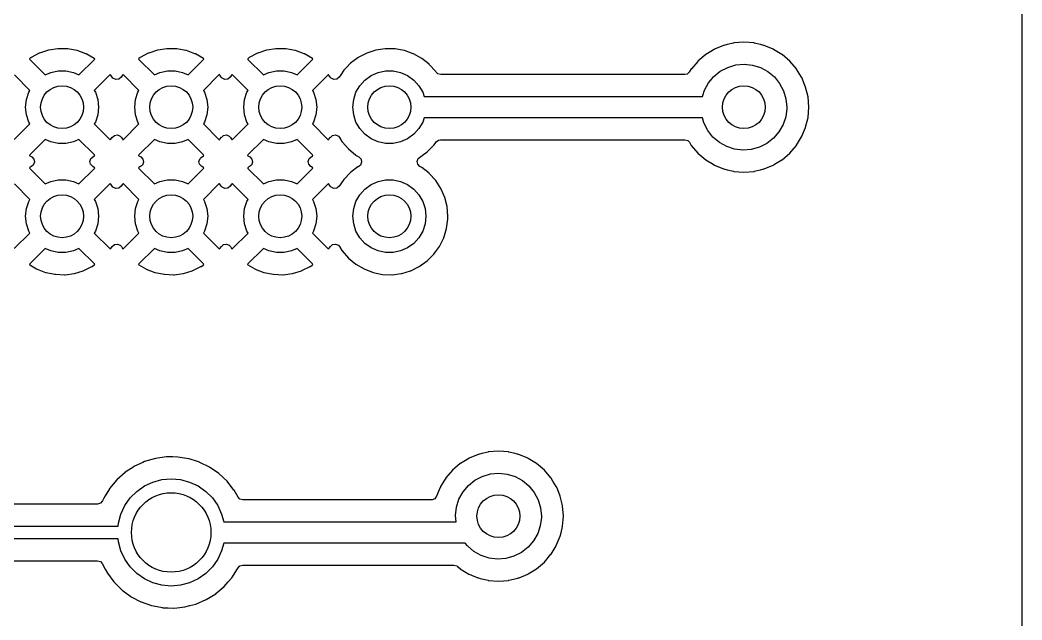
# Model space of a CAD drawing. Extents: x 84 to 124, y -235 to -33.
# Drawn here: x 100.62 to 123.95, y -221.5 to -207.53 of the extents above; entities that cross this region are included whole.
import ezdxf

# ---------------------------------------------------------------- set-up
doc = ezdxf.new("R2010")
doc.units = 0
doc.layers.add('BLACK', color=7, linetype='CONTINUOUS')

msp = doc.modelspace()

# ---------------------------------------------------------------- linework, layer by layer
at = {"layer": 'BLACK', "linetype": 'CONTINUOUS'}
for p, q in [((123.951, -33.0295), (123.951, -234.96)), ((117.088, -208.102), (117.007, -208.121)), ((117.233, -208.067), (117.088, -208.102)), ((117.238, -208.065), (117.233, -208.067)), ((117.233, -208.067), (117.233, -208.067)), ((117.475, -208.047), (117.238, -208.065)), ((117.712, -208.065), (117.475, -208.047)), ((117.717, -208.067), (117.712, -208.065)), ((117.862, -208.102), (117.717, -208.067)), ((117.717, -208.067), (117.717, -208.067)), ((117.943, -208.121), (117.862, -208.102)), ((101.067, -208.306), (100.878, -208.405)), ((101.077, -208.302), (101.067, -208.306)), ((101.279, -208.236), (101.077, -208.302)), ((101.289, -208.234), (101.279, -208.236)), ((101.5, -208.201), (101.289, -208.234)), ((101.51, -208.201), (101.5, -208.201)), ((101.723, -208.203), (101.51, -208.201)), ((101.733, -208.204), (101.723, -208.203)), ((101.943, -208.242), (101.733, -208.204)), ((101.953, -208.244), (101.943, -208.242)), ((102.154, -208.315), (101.953, -208.244)), ((102.163, -208.32), (102.154, -208.315)), ((102.35, -208.423), (102.163, -208.32)), ((103.607, -208.306), (103.418, -208.405)), ((103.617, -208.302), (103.607, -208.306)), ((103.819, -208.236), (103.617, -208.302)), ((103.829, -208.234), (103.819, -208.236)), ((104.04, -208.201), (103.829, -208.234)), ((104.05, -208.201), (104.04, -208.201)), ((104.263, -208.203), (104.05, -208.201)), ((104.273, -208.204), (104.263, -208.203)), ((104.483, -208.242), (104.273, -208.204)), ((104.493, -208.244), (104.483, -208.242)), ((104.694, -208.315), (104.493, -208.244)), ((104.703, -208.32), (104.694, -208.315)), ((104.89, -208.423), (104.703, -208.32)), ((106.147, -208.306), (105.958, -208.405)), ((106.157, -208.302), (106.147, -208.306)), ((106.359, -208.236), (106.157, -208.302)), ((106.369, -208.234), (106.359, -208.236)), ((106.58, -208.201), (106.369, -208.234)), ((106.59, -208.201), (106.58, -208.201)), ((106.803, -208.203), (106.59, -208.201)), ((106.813, -208.204), (106.803, -208.203)), ((107.023, -208.242), (106.813, -208.204)), ((107.033, -208.244), (107.023, -208.242)), ((107.234, -208.315), (107.033, -208.244)), ((107.243, -208.32), (107.234, -208.315)), ((107.43, -208.423), (107.243, -208.32)), ((108.634, -208.333), (108.572, -208.366)), ((108.692, -208.303), (108.634, -208.333)), ((108.904, -208.234), (108.692, -208.303)), ((109.125, -208.2), (108.904, -208.234)), ((109.13, -208.2), (109.125, -208.2)), ((109.274, -208.202), (109.13, -208.2)), ((109.13, -208.2), (109.13, -208.2)), ((109.348, -208.203), (109.274, -208.202)), ((109.353, -208.204), (109.348, -208.203)), ((109.563, -208.241), (109.353, -208.204)), ((109.353, -208.204), (109.353, -208.204)), ((109.568, -208.242), (109.563, -208.241)), ((109.563, -208.241), (109.563, -208.241)), ((109.573, -208.244), (109.568, -208.242)), ((109.774, -208.315), (109.573, -208.244)), ((109.573, -208.244), (109.573, -208.244)), ((109.779, -208.317), (109.774, -208.315)), ((109.774, -208.315), (109.774, -208.315)), ((109.974, -208.425), (109.779, -208.317)), ((116.586, -208.336), (116.405, -208.49)), ((116.59, -208.333), (116.586, -208.336)), ((116.784, -208.214), (116.59, -208.333)), ((116.59, -208.333), (116.59, -208.333)), ((116.788, -208.212), (116.784, -208.214)), ((116.793, -208.21), (116.788, -208.212)), ((117.003, -208.123), (116.793, -208.21)), ((116.793, -208.21), (116.793, -208.21)), ((117.007, -208.121), (117.003, -208.123)), ((117.003, -208.123), (117.003, -208.123)), ((117.947, -208.123), (117.943, -208.121)), ((118.157, -208.21), (117.947, -208.123)), ((117.947, -208.123), (117.947, -208.123)), ((118.162, -208.212), (118.157, -208.21)), ((118.157, -208.21), (118.157, -208.21)), ((118.166, -208.214), (118.162, -208.212)), ((118.36, -208.333), (118.166, -208.214)), ((118.364, -208.336), (118.36, -208.333)), ((118.36, -208.333), (118.36, -208.333)), ((118.545, -208.49), (118.364, -208.336)), ((100.85, -208.425), (100.841, -208.436)), ((100.841, -208.436), (100.848, -208.449)), ((100.848, -208.449), (101.208, -208.809)), ((100.87, -208.41), (100.85, -208.425)), ((100.878, -208.405), (100.87, -208.41)), ((101.992, -208.809), (102.353, -208.447)), ((102.354, -208.425), (102.35, -208.423)), ((102.353, -208.447), (102.359, -208.436)), ((102.36, -208.435), (102.354, -208.425)), ((102.359, -208.436), (102.36, -208.435)), ((103.39, -208.425), (103.381, -208.436)), ((103.381, -208.436), (103.388, -208.449)), ((103.388, -208.449), (103.748, -208.809)), ((103.41, -208.41), (103.39, -208.425)), ((103.418, -208.405), (103.41, -208.41)), ((104.532, -208.809), (104.893, -208.447)), ((104.894, -208.425), (104.89, -208.423)), ((104.893, -208.447), (104.899, -208.436)), ((104.9, -208.435), (104.894, -208.425)), ((104.899, -208.436), (104.9, -208.435)), ((105.93, -208.425), (105.921, -208.436)), ((105.921, -208.436), (105.928, -208.449)), ((105.928, -208.449), (106.288, -208.809)), ((105.95, -208.41), (105.93, -208.425)), ((105.958, -208.405), (105.95, -208.41)), ((107.072, -208.809), (107.433, -208.447)), ((107.434, -208.425), (107.43, -208.423)), ((107.433, -208.447), (107.44, -208.435)), ((107.44, -208.435), (107.434, -208.425)), ((108.311, -208.544), (108.229, -208.631)), ((108.315, -208.541), (108.311, -208.544)), ((108.319, -208.538), (108.315, -208.541)), ((108.489, -208.41), (108.319, -208.538)), ((108.494, -208.407), (108.489, -208.41)), ((108.489, -208.41), (108.489, -208.41)), ((108.572, -208.366), (108.494, -208.407)), ((109.978, -208.428), (109.974, -208.425)), ((110.146, -208.56), (109.978, -208.428)), ((109.978, -208.428), (109.978, -208.428)), ((110.15, -208.563), (110.146, -208.56)), ((110.146, -208.56), (110.146, -208.56)), ((110.3, -208.728), (110.15, -208.563)), ((116.402, -208.494), (116.254, -208.667)), ((116.405, -208.49), (116.402, -208.494)), ((117.1, -208.633), (117.288, -208.578)), ((117.288, -208.578), (117.482, -208.56)), ((117.482, -208.56), (117.676, -208.58)), ((118.699, -208.671), (118.545, -208.49)), ((100.85, -209.169), (100.49, -208.809)), ((101.208, -208.809), (101.337, -208.752)), ((101.337, -208.752), (101.511, -208.715)), ((101.511, -208.715), (101.689, -208.715)), ((101.689, -208.715), (101.863, -208.752)), ((101.863, -208.752), (101.992, -208.809)), ((102.713, -208.806), (102.35, -209.169)), ((102.722, -208.802), (102.713, -208.806)), ((102.733, -208.811), (102.722, -208.802)), ((102.763, -208.858), (102.733, -208.811)), ((103.006, -208.812), (102.973, -208.861)), ((103.018, -208.803), (103.006, -208.812)), ((103.03, -208.809), (103.018, -208.803)), ((103.39, -209.169), (103.03, -208.809)), ((103.748, -208.809), (103.877, -208.752)), ((103.877, -208.752), (104.051, -208.715)), ((104.051, -208.715), (104.229, -208.715)), ((104.229, -208.715), (104.403, -208.752)), ((104.403, -208.752), (104.532, -208.809)), ((105.253, -208.806), (104.89, -209.169)), ((105.262, -208.802), (105.253, -208.806)), ((105.273, -208.811), (105.262, -208.802)), ((105.303, -208.858), (105.273, -208.811)), ((105.546, -208.812), (105.513, -208.861)), ((105.558, -208.803), (105.546, -208.812)), ((105.57, -208.809), (105.558, -208.803)), ((105.93, -209.169), (105.57, -208.809)), ((106.288, -208.809), (106.417, -208.752)), ((106.417, -208.752), (106.591, -208.715)), ((106.591, -208.715), (106.769, -208.715)), ((106.769, -208.715), (106.943, -208.752)), ((106.943, -208.752), (107.072, -208.809)), ((107.793, -208.806), (107.43, -209.169)), ((107.802, -208.802), (107.793, -208.806)), ((107.813, -208.811), (107.802, -208.802)), ((107.843, -208.858), (107.813, -208.811)), ((108.088, -208.809), (108.053, -208.86)), ((108.161, -208.702), (108.088, -208.809)), ((108.229, -208.631), (108.161, -208.702)), ((108.795, -208.824), (108.957, -208.752)), ((108.957, -208.752), (109.131, -208.715)), ((109.131, -208.715), (109.309, -208.715)), ((109.309, -208.715), (109.483, -208.752)), ((109.483, -208.752), (109.645, -208.824)), ((110.303, -208.733), (110.3, -208.728)), ((110.31, -208.744), (110.303, -208.733)), ((110.348, -208.781), (110.31, -208.744)), ((110.416, -208.802), (110.348, -208.781)), ((116.1, -208.802), (110.416, -208.802)), ((116.155, -208.789), (116.1, -208.802)), ((116.207, -208.741), (116.155, -208.789)), ((116.213, -208.733), (116.207, -208.741)), ((116.251, -208.671), (116.213, -208.733)), ((116.254, -208.667), (116.251, -208.671)), ((116.775, -208.846), (116.927, -208.723)), ((116.927, -208.723), (117.1, -208.633)), ((117.676, -208.58), (117.863, -208.638)), ((117.863, -208.638), (118.034, -208.731)), ((118.034, -208.731), (118.185, -208.855)), ((118.702, -208.675), (118.699, -208.671)), ((118.814, -208.858), (118.702, -208.675)), ((118.702, -208.675), (118.702, -208.675)), ((102.784, -208.882), (102.763, -208.858)), ((102.848, -208.914), (102.784, -208.882)), ((102.918, -208.906), (102.848, -208.914)), ((102.973, -208.861), (102.918, -208.906)), ((105.324, -208.882), (105.303, -208.858)), ((105.388, -208.914), (105.324, -208.882)), ((105.458, -208.906), (105.388, -208.914)), ((105.513, -208.861), (105.458, -208.906)), ((107.864, -208.882), (107.843, -208.858)), ((107.927, -208.913), (107.864, -208.882)), ((107.998, -208.905), (107.927, -208.913)), ((108.053, -208.86), (107.998, -208.905)), ((108.532, -209.06), (108.651, -208.928)), ((108.651, -208.928), (108.795, -208.824)), ((109.645, -208.824), (109.789, -208.928)), ((109.789, -208.928), (109.908, -209.06)), ((116.556, -209.166), (116.65, -208.995)), ((116.65, -208.995), (116.775, -208.846)), ((118.185, -208.855), (118.308, -209.007)), ((118.308, -209.007), (118.4, -209.179)), ((118.823, -208.873), (118.814, -208.858)), ((118.914, -209.092), (118.823, -208.873)), ((100.769, -209.383), (100.823, -209.214)), ((100.823, -209.214), (100.85, -209.169)), ((102.35, -209.169), (102.377, -209.214)), ((102.377, -209.214), (102.431, -209.383)), ((103.309, -209.383), (103.363, -209.214)), ((103.363, -209.214), (103.39, -209.169)), ((104.89, -209.169), (104.917, -209.214)), ((104.917, -209.214), (104.971, -209.383)), ((105.849, -209.383), (105.903, -209.214)), ((105.903, -209.214), (105.93, -209.169)), ((107.43, -209.169), (107.457, -209.214)), ((107.457, -209.214), (107.511, -209.383)), ((108.389, -209.383), (108.443, -209.214)), ((108.443, -209.214), (108.532, -209.06)), ((109.908, -209.06), (109.997, -209.214)), ((109.997, -209.214), (110.028, -209.31)), ((116.51, -209.31), (116.556, -209.166)), ((118.4, -209.179), (118.456, -209.366)), ((118.97, -209.323), (118.914, -209.092)), ((100.75, -209.56), (100.769, -209.383)), ((102.431, -209.383), (102.45, -209.56)), ((103.29, -209.56), (103.309, -209.383)), ((104.971, -209.383), (104.99, -209.56)), ((105.83, -209.56), (105.849, -209.383)), ((107.511, -209.383), (107.53, -209.56)), ((108.37, -209.56), (108.389, -209.383)), ((110.028, -209.31), (116.51, -209.31)), ((118.456, -209.366), (118.475, -209.56)), ((118.988, -209.56), (118.97, -209.323)), ((100.769, -209.737), (100.75, -209.56)), ((100.823, -209.906), (100.769, -209.737)), ((102.431, -209.737), (102.377, -209.906)), ((102.45, -209.56), (102.431, -209.737)), ((103.309, -209.737), (103.29, -209.56)), ((103.363, -209.906), (103.309, -209.737)), ((104.971, -209.737), (104.917, -209.906)), ((104.99, -209.56), (104.971, -209.737)), ((105.849, -209.737), (105.83, -209.56)), ((105.903, -209.906), (105.849, -209.737)), ((107.511, -209.737), (107.457, -209.906)), ((107.53, -209.56), (107.511, -209.737)), ((108.389, -209.737), (108.37, -209.56)), ((108.443, -209.906), (108.389, -209.737)), ((118.475, -209.588), (118.45, -209.782)), ((118.475, -209.56), (118.475, -209.588)), ((118.97, -209.797), (118.988, -209.56)), ((100.486, -210.315), (100.85, -209.951)), ((100.85, -209.951), (100.823, -209.906)), ((102.377, -209.906), (102.35, -209.951)), ((102.35, -209.951), (102.71, -210.311)), ((103.026, -210.315), (103.39, -209.951)), ((103.39, -209.951), (103.363, -209.906)), ((104.917, -209.906), (104.89, -209.951)), ((104.89, -209.951), (105.25, -210.311)), ((105.566, -210.315), (105.93, -209.951)), ((105.93, -209.951), (105.903, -209.906)), ((107.457, -209.906), (107.43, -209.951)), ((107.43, -209.951), (107.79, -210.311)), ((108.532, -210.06), (108.443, -209.906)), ((109.997, -209.906), (109.908, -210.06)), ((110.028, -209.81), (109.997, -209.906)), ((116.511, -209.81), (110.028, -209.81)), ((116.545, -209.928), (116.511, -209.81)), ((116.634, -210.102), (116.545, -209.928)), ((118.389, -209.967), (118.292, -210.136)), ((118.45, -209.782), (118.389, -209.967)), ((118.914, -210.028), (118.97, -209.797)), ((102.817, -210.219), (102.887, -210.207)), ((102.887, -210.207), (102.952, -210.234)), ((105.357, -210.219), (105.427, -210.207)), ((105.427, -210.207), (105.492, -210.234)), ((107.896, -210.219), (107.966, -210.207)), ((107.966, -210.207), (108.032, -210.235)), ((108.651, -210.192), (108.532, -210.06)), ((108.795, -210.296), (108.651, -210.192)), ((109.789, -210.192), (109.645, -210.296)), ((109.908, -210.06), (109.789, -210.192)), ((116.756, -210.255), (116.634, -210.102)), ((118.292, -210.136), (118.165, -210.284)), ((118.828, -210.235), (118.912, -210.032)), ((118.912, -210.032), (118.914, -210.028)), ((118.912, -210.032), (118.912, -210.032)), ((101.208, -210.311), (100.847, -210.672)), ((101.337, -210.368), (101.208, -210.311)), ((101.511, -210.405), (101.337, -210.368)), ((101.689, -210.405), (101.511, -210.405)), ((101.863, -210.368), (101.689, -210.405)), ((101.992, -210.311), (101.863, -210.368)), ((102.351, -210.67), (101.992, -210.311)), ((102.71, -210.311), (102.722, -210.318)), ((102.722, -210.318), (102.734, -210.309)), ((102.734, -210.309), (102.768, -210.262)), ((102.768, -210.262), (102.769, -210.263)), ((102.769, -210.263), (102.817, -210.219)), ((102.952, -210.234), (102.98, -210.266)), ((102.98, -210.266), (103.006, -210.309)), ((103.006, -210.309), (103.017, -210.319)), ((103.017, -210.319), (103.026, -210.315)), ((103.748, -210.311), (103.387, -210.672)), ((103.877, -210.368), (103.748, -210.311)), ((104.051, -210.405), (103.877, -210.368)), ((104.229, -210.405), (104.051, -210.405)), ((104.403, -210.368), (104.229, -210.405)), ((104.532, -210.311), (104.403, -210.368)), ((104.891, -210.67), (104.532, -210.311)), ((105.25, -210.311), (105.262, -210.318)), ((105.262, -210.318), (105.274, -210.309)), ((105.274, -210.309), (105.308, -210.262)), ((105.308, -210.262), (105.309, -210.263)), ((105.309, -210.263), (105.357, -210.219)), ((105.492, -210.234), (105.52, -210.266)), ((105.52, -210.266), (105.546, -210.309)), ((105.546, -210.309), (105.557, -210.319)), ((105.557, -210.319), (105.566, -210.315)), ((106.288, -210.311), (105.927, -210.672)), ((106.417, -210.368), (106.288, -210.311)), ((106.591, -210.405), (106.417, -210.368)), ((106.769, -210.405), (106.591, -210.405)), ((106.943, -210.368), (106.769, -210.405)), ((107.072, -210.311), (106.943, -210.368)), ((107.431, -210.67), (107.072, -210.311)), ((107.79, -210.311), (107.802, -210.318)), ((107.802, -210.318), (107.814, -210.309)), ((107.814, -210.309), (107.848, -210.262)), ((107.848, -210.262), (107.849, -210.263)), ((107.849, -210.263), (107.896, -210.219)), ((108.032, -210.235), (108.06, -210.267)), ((108.06, -210.267), (108.117, -210.361)), ((108.117, -210.361), (108.117, -210.361)), ((108.117, -210.361), (108.12, -210.365)), ((108.12, -210.365), (108.266, -210.534)), ((108.957, -210.368), (108.795, -210.296)), ((109.131, -210.405), (108.957, -210.368)), ((109.309, -210.405), (109.131, -210.405)), ((109.483, -210.368), (109.309, -210.405)), ((109.645, -210.296), (109.483, -210.368)), ((110.1, -210.601), (110.258, -210.443)), ((110.258, -210.443), (110.284, -210.408)), ((110.284, -210.408), (110.31, -210.371)), ((110.31, -210.371), (110.366, -210.327)), ((110.366, -210.327), (110.413, -210.319)), ((110.413, -210.319), (116.1, -210.319)), ((116.1, -210.319), (116.168, -210.339)), ((116.168, -210.339), (116.207, -210.379)), ((116.207, -210.379), (116.251, -210.449)), ((116.904, -210.381), (116.756, -210.255)), ((117.075, -210.476), (116.904, -210.381)), ((118.011, -210.404), (117.837, -210.492)), ((118.165, -210.284), (118.011, -210.404)), ((118.699, -210.449), (118.702, -210.445)), ((118.702, -210.445), (118.821, -210.251)), ((118.702, -210.445), (118.702, -210.445)), ((118.821, -210.251), (118.823, -210.247)), ((118.823, -210.247), (118.828, -210.235)), ((100.847, -210.672), (100.84, -210.685)), ((102.358, -210.683), (102.351, -210.67)), ((103.387, -210.672), (103.38, -210.685)), ((104.898, -210.683), (104.891, -210.67)), ((105.927, -210.672), (105.92, -210.685)), ((107.438, -210.683), (107.431, -210.67)), ((108.266, -210.534), (108.438, -210.677)), ((108.438, -210.677), (108.449, -210.683)), ((109.985, -210.683), (110.1, -210.601)), ((116.251, -210.449), (116.405, -210.63)), ((116.405, -210.63), (116.586, -210.784)), ((117.26, -210.537), (117.075, -210.476)), ((117.454, -210.56), (117.26, -210.537)), ((117.649, -210.545), (117.454, -210.56)), ((117.837, -210.492), (117.649, -210.545)), ((118.364, -210.784), (118.545, -210.63)), ((118.545, -210.63), (118.699, -210.449)), ((100.84, -210.685), (100.845, -210.692)), ((100.845, -210.692), (100.892, -210.72)), ((100.928, -210.907), (100.887, -210.94)), ((100.892, -210.72), (100.941, -210.771)), ((100.954, -210.841), (100.928, -210.907)), ((100.941, -210.771), (100.954, -210.841)), ((102.247, -210.822), (102.272, -210.756)), ((102.262, -210.891), (102.247, -210.822)), ((102.312, -210.942), (102.262, -210.891)), ((102.272, -210.756), (102.3, -210.729)), ((102.3, -210.729), (102.349, -210.694)), ((102.349, -210.694), (102.356, -210.685)), ((102.356, -210.685), (102.358, -210.683)), ((103.38, -210.685), (103.385, -210.692)), ((103.385, -210.692), (103.432, -210.72)), ((103.468, -210.907), (103.427, -210.94)), ((103.432, -210.72), (103.481, -210.771)), ((103.494, -210.841), (103.468, -210.907)), ((103.481, -210.771), (103.494, -210.841)), ((104.787, -210.822), (104.812, -210.756)), ((104.802, -210.891), (104.787, -210.822)), ((104.852, -210.942), (104.802, -210.891)), ((104.812, -210.756), (104.84, -210.729)), ((104.84, -210.729), (104.889, -210.694)), ((104.889, -210.694), (104.896, -210.685)), ((104.896, -210.685), (104.898, -210.683)), ((105.92, -210.685), (105.925, -210.692)), ((105.925, -210.692), (105.972, -210.72)), ((106.008, -210.907), (105.967, -210.94)), ((105.972, -210.72), (106.021, -210.771)), ((106.034, -210.841), (106.008, -210.907)), ((106.021, -210.771), (106.034, -210.841)), ((107.327, -210.822), (107.352, -210.756)), ((107.342, -210.891), (107.327, -210.822)), ((107.392, -210.942), (107.342, -210.891)), ((107.352, -210.756), (107.38, -210.729)), ((107.38, -210.729), (107.429, -210.694)), ((107.429, -210.694), (107.438, -210.683)), ((108.449, -210.683), (108.511, -210.719)), ((108.547, -210.907), (108.506, -210.94)), ((108.511, -210.719), (108.56, -210.771)), ((108.573, -210.841), (108.547, -210.907)), ((108.56, -210.771), (108.573, -210.841)), ((109.868, -210.822), (109.893, -210.756)), ((109.883, -210.891), (109.868, -210.822)), ((109.933, -210.942), (109.883, -210.891)), ((109.893, -210.756), (109.921, -210.729)), ((109.921, -210.729), (109.985, -210.683)), ((116.586, -210.784), (116.59, -210.787)), ((116.59, -210.787), (116.59, -210.787)), ((116.59, -210.787), (116.76, -210.891)), ((116.76, -210.891), (116.788, -210.908)), ((116.788, -210.908), (116.793, -210.91)), ((116.793, -210.91), (116.793, -210.91)), ((116.793, -210.91), (117.003, -210.997)), ((117.947, -210.997), (118.157, -210.91)), ((118.157, -210.91), (118.162, -210.908)), ((118.157, -210.91), (118.157, -210.91)), ((118.162, -210.908), (118.19, -210.891)), ((118.19, -210.891), (118.36, -210.787)), ((118.36, -210.787), (118.364, -210.784)), ((118.36, -210.787), (118.36, -210.787)), ((100.85, -210.965), (100.841, -210.976)), ((100.841, -210.976), (100.848, -210.989)), ((100.848, -210.989), (101.208, -211.349)), ((100.87, -210.95), (100.85, -210.965)), ((100.878, -210.945), (100.87, -210.95)), ((100.887, -210.94), (100.878, -210.945)), ((101.992, -211.349), (102.353, -210.987)), ((102.35, -210.963), (102.312, -210.942)), ((102.354, -210.965), (102.35, -210.963)), ((102.353, -210.987), (102.36, -210.975)), ((102.36, -210.975), (102.354, -210.965)), ((103.39, -210.965), (103.381, -210.976)), ((103.381, -210.976), (103.388, -210.989)), ((103.388, -210.989), (103.748, -211.349)), ((103.41, -210.95), (103.39, -210.965)), ((103.418, -210.945), (103.41, -210.95)), ((103.427, -210.94), (103.418, -210.945)), ((104.532, -211.349), (104.893, -210.987)), ((104.89, -210.963), (104.852, -210.942)), ((104.894, -210.965), (104.89, -210.963)), ((104.893, -210.987), (104.9, -210.975)), ((104.9, -210.975), (104.894, -210.965)), ((105.93, -210.965), (105.921, -210.976)), ((105.921, -210.976), (105.928, -210.989)), ((105.928, -210.989), (106.288, -211.349)), ((105.95, -210.95), (105.93, -210.965)), ((105.958, -210.945), (105.95, -210.95)), ((105.967, -210.94), (105.958, -210.945)), ((107.072, -211.349), (107.433, -210.987)), ((107.43, -210.963), (107.392, -210.942)), ((107.434, -210.965), (107.43, -210.963)), ((107.433, -210.987), (107.44, -210.975)), ((107.44, -210.975), (107.434, -210.965)), ((108.315, -211.081), (108.161, -211.242)), ((108.325, -211.073), (108.315, -211.081)), ((108.489, -210.95), (108.325, -211.073)), ((108.494, -210.947), (108.489, -210.95)), ((108.489, -210.95), (108.489, -210.95)), ((108.506, -210.94), (108.494, -210.947)), ((109.974, -210.965), (109.933, -210.942)), ((109.978, -210.968), (109.974, -210.965)), ((110.146, -211.1), (109.978, -210.968)), ((109.978, -210.968), (109.978, -210.968)), ((110.15, -211.103), (110.146, -211.1)), ((110.146, -211.1), (110.146, -211.1)), ((110.3, -211.268), (110.15, -211.103)), ((117.003, -210.997), (117.007, -210.999)), ((117.007, -210.999), (117.088, -211.018)), ((117.088, -211.018), (117.233, -211.053)), ((117.233, -211.053), (117.233, -211.053)), ((117.233, -211.053), (117.238, -211.055)), ((117.238, -211.055), (117.475, -211.073)), ((117.475, -211.073), (117.712, -211.055)), ((117.712, -211.055), (117.717, -211.053)), ((117.717, -211.053), (117.862, -211.018)), ((117.717, -211.053), (117.717, -211.053)), ((117.862, -211.018), (117.943, -210.999)), ((117.943, -210.999), (117.947, -210.997)), ((100.85, -211.709), (100.49, -211.349)), ((101.208, -211.349), (101.337, -211.292)), ((101.337, -211.292), (101.511, -211.255)), ((101.511, -211.255), (101.689, -211.255)), ((101.689, -211.255), (101.863, -211.292)), ((101.863, -211.292), (101.992, -211.349)), ((102.713, -211.346), (102.35, -211.709)), ((102.722, -211.342), (102.713, -211.346)), ((102.733, -211.351), (102.722, -211.342)), ((102.763, -211.398), (102.733, -211.351)), ((103.006, -211.352), (102.973, -211.401)), ((103.018, -211.343), (103.006, -211.352)), ((103.03, -211.349), (103.018, -211.343)), ((103.39, -211.709), (103.03, -211.349)), ((103.748, -211.349), (103.877, -211.292)), ((103.877, -211.292), (104.051, -211.255)), ((104.051, -211.255), (104.229, -211.255)), ((104.229, -211.255), (104.403, -211.292)), ((104.403, -211.292), (104.532, -211.349)), ((105.253, -211.346), (104.89, -211.709)), ((105.262, -211.342), (105.253, -211.346)), ((105.273, -211.351), (105.262, -211.342)), ((105.303, -211.398), (105.273, -211.351)), ((105.546, -211.352), (105.513, -211.401)), ((105.558, -211.343), (105.546, -211.352)), ((105.57, -211.349), (105.558, -211.343)), ((105.93, -211.709), (105.57, -211.349)), ((106.288, -211.349), (106.417, -211.292)), ((106.417, -211.292), (106.591, -211.255)), ((106.591, -211.255), (106.769, -211.255)), ((106.769, -211.255), (106.943, -211.292)), ((106.943, -211.292), (107.072, -211.349)), ((107.793, -211.346), (107.43, -211.709)), ((107.802, -211.342), (107.793, -211.346)), ((107.813, -211.351), (107.802, -211.342)), ((107.843, -211.398), (107.813, -211.351)), ((108.088, -211.349), (108.053, -211.4)), ((108.161, -211.242), (108.088, -211.349)), ((108.651, -211.468), (108.795, -211.364)), ((108.795, -211.364), (108.957, -211.292)), ((108.957, -211.292), (109.131, -211.255)), ((109.131, -211.255), (109.309, -211.255)), ((109.309, -211.255), (109.483, -211.292)), ((109.483, -211.292), (109.645, -211.364)), ((109.645, -211.364), (109.789, -211.468)), ((110.421, -211.456), (110.3, -211.268)), ((102.784, -211.422), (102.763, -211.398)), ((102.848, -211.454), (102.784, -211.422)), ((102.918, -211.446), (102.848, -211.454)), ((102.973, -211.401), (102.918, -211.446)), ((105.324, -211.422), (105.303, -211.398)), ((105.388, -211.454), (105.324, -211.422)), ((105.458, -211.446), (105.388, -211.454)), ((105.513, -211.401), (105.458, -211.446)), ((107.864, -211.422), (107.843, -211.398)), ((107.927, -211.453), (107.864, -211.422)), ((107.998, -211.445), (107.927, -211.453)), ((108.053, -211.4), (107.998, -211.445)), ((108.443, -211.754), (108.532, -211.6)), ((108.532, -211.6), (108.651, -211.468)), ((109.789, -211.468), (109.908, -211.6)), ((109.908, -211.6), (109.997, -211.754)), ((110.51, -211.661), (110.421, -211.456)), ((100.769, -211.923), (100.823, -211.754)), ((100.823, -211.754), (100.85, -211.709)), ((102.35, -211.709), (102.377, -211.754)), ((102.377, -211.754), (102.431, -211.923)), ((103.309, -211.923), (103.363, -211.754)), ((103.363, -211.754), (103.39, -211.709)), ((104.89, -211.709), (104.917, -211.754)), ((104.917, -211.754), (104.971, -211.923)), ((105.849, -211.923), (105.903, -211.754)), ((105.903, -211.754), (105.93, -211.709)), ((107.43, -211.709), (107.457, -211.754)), ((107.457, -211.754), (107.511, -211.923)), ((108.389, -211.923), (108.443, -211.754)), ((109.997, -211.754), (110.051, -211.923)), ((110.565, -211.877), (110.51, -211.661)), ((100.75, -212.1), (100.769, -211.923)), ((102.431, -211.923), (102.45, -212.1)), ((103.29, -212.1), (103.309, -211.923)), ((104.971, -211.923), (104.99, -212.1)), ((105.83, -212.1), (105.849, -211.923)), ((107.511, -211.923), (107.53, -212.1)), ((108.37, -212.1), (108.389, -211.923)), ((110.051, -211.923), (110.07, -212.1)), ((110.583, -212.1), (110.565, -211.877)), ((100.769, -212.277), (100.75, -212.1)), ((100.823, -212.446), (100.769, -212.277)), ((102.431, -212.277), (102.377, -212.446)), ((102.45, -212.1), (102.431, -212.277)), ((103.309, -212.277), (103.29, -212.1)), ((103.363, -212.446), (103.309, -212.277)), ((104.971, -212.277), (104.917, -212.446)), ((104.99, -212.1), (104.971, -212.277)), ((105.849, -212.277), (105.83, -212.1)), ((105.903, -212.446), (105.849, -212.277)), ((107.511, -212.277), (107.457, -212.446)), ((107.53, -212.1), (107.511, -212.277)), ((108.389, -212.277), (108.37, -212.1)), ((108.443, -212.446), (108.389, -212.277)), ((110.051, -212.277), (109.997, -212.446)), ((110.07, -212.1), (110.051, -212.277)), ((110.552, -212.388), (110.582, -212.167)), ((110.582, -212.167), (110.583, -212.1)), ((100.486, -212.855), (100.85, -212.491)), ((100.85, -212.491), (100.823, -212.446)), ((102.377, -212.446), (102.35, -212.491)), ((102.35, -212.491), (102.71, -212.851)), ((103.026, -212.855), (103.39, -212.491)), ((103.39, -212.491), (103.363, -212.446)), ((104.917, -212.446), (104.89, -212.491)), ((104.89, -212.491), (105.25, -212.851)), ((105.566, -212.855), (105.93, -212.491)), ((105.93, -212.491), (105.903, -212.446)), ((107.457, -212.446), (107.43, -212.491)), ((107.43, -212.491), (107.79, -212.851)), ((108.532, -212.6), (108.443, -212.446)), ((109.997, -212.446), (109.908, -212.6)), ((110.487, -212.602), (110.552, -212.388)), ((102.769, -212.803), (102.817, -212.759)), ((102.817, -212.759), (102.887, -212.747)), ((102.887, -212.747), (102.952, -212.774)), ((102.952, -212.774), (102.98, -212.806)), ((105.309, -212.803), (105.357, -212.759)), ((105.357, -212.759), (105.427, -212.747)), ((105.427, -212.747), (105.492, -212.774)), ((105.492, -212.774), (105.52, -212.806)), ((107.849, -212.803), (107.896, -212.759)), ((107.896, -212.759), (107.966, -212.747)), ((107.966, -212.747), (108.032, -212.775)), ((108.032, -212.775), (108.06, -212.807)), ((108.651, -212.732), (108.532, -212.6)), ((108.795, -212.836), (108.651, -212.732)), ((109.789, -212.732), (109.645, -212.836)), ((109.908, -212.6), (109.789, -212.732)), ((110.388, -212.802), (110.402, -212.775)), ((110.402, -212.775), (110.485, -212.606)), ((110.485, -212.606), (110.487, -212.602)), ((110.485, -212.606), (110.485, -212.606)), ((101.208, -212.851), (100.847, -213.212)), ((101.337, -212.908), (101.208, -212.851)), ((101.511, -212.945), (101.337, -212.908)), ((101.689, -212.945), (101.511, -212.945)), ((101.863, -212.908), (101.689, -212.945)), ((101.992, -212.851), (101.863, -212.908)), ((102.351, -213.21), (101.992, -212.851)), ((102.71, -212.851), (102.722, -212.858)), ((102.722, -212.858), (102.734, -212.849)), ((102.734, -212.849), (102.768, -212.802)), ((102.768, -212.802), (102.769, -212.803)), ((102.98, -212.806), (103.006, -212.849)), ((103.006, -212.849), (103.017, -212.859)), ((103.017, -212.859), (103.026, -212.855)), ((103.748, -212.851), (103.387, -213.212)), ((103.877, -212.908), (103.748, -212.851)), ((104.051, -212.945), (103.877, -212.908)), ((104.229, -212.945), (104.051, -212.945)), ((104.403, -212.908), (104.229, -212.945)), ((104.532, -212.851), (104.403, -212.908)), ((104.891, -213.21), (104.532, -212.851)), ((105.25, -212.851), (105.262, -212.858)), ((105.262, -212.858), (105.274, -212.849)), ((105.274, -212.849), (105.308, -212.802)), ((105.308, -212.802), (105.309, -212.803)), ((105.52, -212.806), (105.546, -212.849)), ((105.546, -212.849), (105.557, -212.859)), ((105.557, -212.859), (105.566, -212.855)), ((106.288, -212.851), (105.927, -213.212)), ((106.417, -212.908), (106.288, -212.851)), ((106.591, -212.945), (106.417, -212.908)), ((106.769, -212.945), (106.591, -212.945)), ((106.943, -212.908), (106.769, -212.945)), ((107.072, -212.851), (106.943, -212.908)), ((107.431, -213.21), (107.072, -212.851)), ((107.79, -212.851), (107.802, -212.858)), ((107.802, -212.858), (107.814, -212.849)), ((107.814, -212.849), (107.848, -212.802)), ((107.848, -212.802), (107.849, -212.803)), ((108.06, -212.807), (108.117, -212.901)), ((108.117, -212.901), (108.117, -212.901)), ((108.117, -212.901), (108.12, -212.905)), ((108.12, -212.905), (108.266, -213.074)), ((108.957, -212.908), (108.795, -212.836)), ((109.131, -212.945), (108.957, -212.908)), ((109.309, -212.945), (109.131, -212.945)), ((109.483, -212.908), (109.309, -212.945)), ((109.645, -212.836), (109.483, -212.908)), ((110.1, -213.141), (110.258, -212.983)), ((110.258, -212.983), (110.318, -212.901)), ((110.318, -212.901), (110.385, -212.806)), ((110.385, -212.806), (110.388, -212.802)), ((100.847, -213.212), (100.84, -213.225)), ((100.84, -213.225), (100.845, -213.232)), ((100.845, -213.232), (101.007, -213.326)), ((102.302, -213.267), (102.349, -213.234)), ((102.349, -213.234), (102.356, -213.225)), ((102.358, -213.223), (102.351, -213.21)), ((102.356, -213.225), (102.358, -213.223)), ((103.387, -213.212), (103.38, -213.225)), ((103.38, -213.225), (103.385, -213.232)), ((103.385, -213.232), (103.547, -213.326)), ((104.842, -213.267), (104.889, -213.234)), ((104.889, -213.234), (104.896, -213.225)), ((104.898, -213.223), (104.891, -213.21)), ((104.896, -213.225), (104.898, -213.223)), ((105.927, -213.212), (105.92, -213.225)), ((105.92, -213.225), (105.925, -213.232)), ((105.925, -213.232), (106.087, -213.326)), ((107.382, -213.267), (107.429, -213.234)), ((107.429, -213.234), (107.438, -213.223)), ((107.438, -213.223), (107.431, -213.21)), ((108.266, -213.074), (108.438, -213.217)), ((108.438, -213.217), (108.631, -213.329)), ((109.918, -213.271), (110.1, -213.141)), ((101.007, -213.326), (101.016, -213.331)), ((101.016, -213.331), (101.215, -213.407)), ((101.215, -213.407), (101.225, -213.41)), ((101.225, -213.41), (101.434, -213.452)), ((101.434, -213.452), (101.444, -213.453)), ((101.444, -213.453), (101.657, -213.461)), ((101.657, -213.461), (101.667, -213.461)), ((101.667, -213.461), (101.878, -213.434)), ((101.878, -213.434), (101.888, -213.431)), ((101.888, -213.431), (102.092, -213.37)), ((102.092, -213.37), (102.102, -213.366)), ((102.102, -213.366), (102.293, -213.273)), ((102.293, -213.273), (102.302, -213.267)), ((103.547, -213.326), (103.556, -213.331)), ((103.556, -213.331), (103.755, -213.407)), ((103.755, -213.407), (103.765, -213.41)), ((103.765, -213.41), (103.974, -213.452)), ((103.974, -213.452), (103.984, -213.453)), ((103.984, -213.453), (104.197, -213.461)), ((104.197, -213.461), (104.207, -213.461)), ((104.207, -213.461), (104.418, -213.434)), ((104.418, -213.434), (104.428, -213.431)), ((104.428, -213.431), (104.632, -213.37)), ((104.632, -213.37), (104.642, -213.366)), ((104.642, -213.366), (104.833, -213.273)), ((104.833, -213.273), (104.842, -213.267)), ((106.087, -213.326), (106.096, -213.331)), ((106.096, -213.331), (106.295, -213.407)), ((106.295, -213.407), (106.305, -213.41)), ((106.305, -213.41), (106.514, -213.452)), ((106.514, -213.452), (106.524, -213.453)), ((106.524, -213.453), (106.737, -213.461)), ((106.737, -213.461), (106.747, -213.461)), ((106.747, -213.461), (106.958, -213.434)), ((106.958, -213.434), (106.968, -213.431)), ((106.968, -213.431), (107.172, -213.37)), ((107.172, -213.37), (107.182, -213.366)), ((107.182, -213.366), (107.373, -213.273)), ((107.373, -213.273), (107.382, -213.267)), ((108.631, -213.329), (108.84, -213.409)), ((108.84, -213.409), (108.845, -213.41)), ((108.845, -213.41), (108.845, -213.41)), ((108.845, -213.41), (108.95, -213.431)), ((108.95, -213.431), (109.059, -213.454)), ((109.059, -213.454), (109.064, -213.454)), ((109.064, -213.454), (109.064, -213.454)), ((109.064, -213.454), (109.277, -213.462)), ((109.277, -213.462), (109.277, -213.462)), ((109.277, -213.462), (109.282, -213.462)), ((109.282, -213.462), (109.287, -213.461)), ((109.287, -213.461), (109.498, -213.434)), ((109.287, -213.461), (109.287, -213.461)), ((109.498, -213.434), (109.503, -213.433)), ((109.498, -213.434), (109.498, -213.434)), ((109.503, -213.433), (109.508, -213.432)), ((109.508, -213.432), (109.712, -213.371)), ((109.712, -213.371), (109.717, -213.369)), ((109.712, -213.371), (109.712, -213.371)), ((109.717, -213.369), (109.918, -213.271)), ((111.288, -217.648), (111.078, -217.735)), ((111.292, -217.646), (111.288, -217.648)), ((111.288, -217.648), (111.288, -217.648)), ((111.373, -217.627), (111.292, -217.646)), ((111.518, -217.592), (111.373, -217.627)), ((111.523, -217.59), (111.518, -217.592)), ((111.518, -217.592), (111.518, -217.592)), ((111.76, -217.572), (111.523, -217.59)), ((111.997, -217.59), (111.76, -217.572)), ((112.002, -217.592), (111.997, -217.59)), ((112.147, -217.627), (112.002, -217.592)), ((112.002, -217.592), (112.002, -217.592)), ((112.228, -217.646), (112.147, -217.627)), ((112.232, -217.648), (112.228, -217.646)), ((112.442, -217.735), (112.232, -217.648)), ((112.232, -217.648), (112.232, -217.648)), ((103.482, -217.832), (103.285, -217.923)), ((103.518, -217.815), (103.482, -217.832)), ((103.522, -217.813), (103.518, -217.815)), ((103.518, -217.815), (103.518, -217.815)), ((103.773, -217.74), (103.522, -217.813)), ((104.032, -217.705), (103.773, -217.74)), ((104.037, -217.705), (104.032, -217.705)), ((104.18, -217.707), (104.037, -217.705)), ((104.037, -217.705), (104.037, -217.705)), ((104.294, -217.708), (104.18, -217.707)), ((104.552, -217.75), (104.294, -217.708)), ((104.556, -217.752), (104.552, -217.75)), ((104.754, -217.815), (104.556, -217.752)), ((104.801, -217.83), (104.754, -217.815)), ((104.805, -217.832), (104.801, -217.83)), ((105.031, -217.944), (104.805, -217.832)), ((104.805, -217.832), (104.805, -217.832)), ((110.871, -217.861), (110.69, -218.015)), ((110.875, -217.858), (110.871, -217.861)), ((111.069, -217.739), (110.875, -217.858)), ((110.875, -217.858), (110.875, -217.858)), ((111.073, -217.737), (111.069, -217.739)), ((111.078, -217.735), (111.073, -217.737)), ((111.078, -217.735), (111.078, -217.735)), ((112.447, -217.737), (112.442, -217.735)), ((112.442, -217.735), (112.442, -217.735)), ((112.451, -217.739), (112.447, -217.737)), ((112.645, -217.858), (112.451, -217.739)), ((112.649, -217.861), (112.645, -217.858)), ((112.645, -217.858), (112.645, -217.858)), ((112.83, -218.015), (112.649, -217.861)), ((103.066, -218.066), (102.871, -218.24)), ((103.07, -218.063), (103.066, -218.066)), ((103.246, -217.948), (103.07, -218.063)), ((103.07, -218.063), (103.07, -218.063)), ((103.285, -217.923), (103.246, -217.948)), ((105.035, -217.946), (105.031, -217.944)), ((105.25, -218.095), (105.035, -217.946)), ((105.44, -218.274), (105.25, -218.095)), ((110.69, -218.015), (110.536, -218.196)), ((111.385, -218.158), (111.573, -218.103)), ((111.573, -218.103), (111.767, -218.085)), ((111.767, -218.085), (111.961, -218.105)), ((111.961, -218.105), (112.148, -218.163)), ((112.984, -218.196), (112.83, -218.015)), ((102.871, -218.24), (102.704, -218.441)), ((103.515, -218.382), (103.712, -218.29)), ((103.712, -218.29), (103.923, -218.234)), ((103.923, -218.234), (104.14, -218.215)), ((104.14, -218.215), (104.357, -218.234)), ((104.357, -218.234), (104.568, -218.29)), ((104.568, -218.29), (104.765, -218.382)), ((105.602, -218.479), (105.44, -218.274)), ((110.49, -218.27), (110.412, -218.398)), ((110.533, -218.2), (110.49, -218.27)), ((110.536, -218.196), (110.533, -218.2)), ((110.533, -218.2), (110.533, -218.2)), ((110.935, -218.52), (111.06, -218.371)), ((111.06, -218.371), (111.212, -218.248)), ((111.212, -218.248), (111.385, -218.158)), ((112.148, -218.163), (112.319, -218.256)), ((112.319, -218.256), (112.47, -218.38)), ((112.987, -218.2), (112.984, -218.196)), ((113.03, -218.27), (112.987, -218.2)), ((112.987, -218.2), (112.987, -218.2)), ((113.108, -218.398), (113.03, -218.27)), ((102.702, -218.445), (102.6, -218.613)), ((102.704, -218.441), (102.702, -218.445)), ((103.182, -218.662), (103.337, -218.507)), ((103.337, -218.507), (103.515, -218.382)), ((104.765, -218.382), (104.943, -218.507)), ((104.943, -218.507), (105.098, -218.662)), ((105.604, -218.483), (105.602, -218.479)), ((105.696, -218.643), (105.604, -218.483)), ((110.38, -218.475), (110.321, -218.617)), ((110.41, -218.403), (110.38, -218.475)), ((110.412, -218.398), (110.41, -218.403)), ((110.41, -218.403), (110.41, -218.403)), ((110.841, -218.691), (110.935, -218.52)), ((112.47, -218.38), (112.593, -218.532)), ((112.593, -218.532), (112.685, -218.704)), ((113.11, -218.403), (113.108, -218.398)), ((113.14, -218.475), (113.11, -218.403)), ((113.11, -218.403), (113.11, -218.403)), ((113.199, -218.617), (113.14, -218.475)), ((102.425, -218.806), (94.1489, -218.806)), ((102.497, -218.784), (102.425, -218.806)), ((102.542, -218.729), (102.497, -218.784)), ((102.569, -218.664), (102.542, -218.729)), ((102.6, -218.613), (102.569, -218.664)), ((102.965, -219.037), (103.057, -218.84)), ((103.057, -218.84), (103.182, -218.662)), ((105.098, -218.662), (105.223, -218.84)), ((105.223, -218.84), (105.315, -219.037)), ((105.737, -218.686), (105.696, -218.643)), ((105.805, -218.706), (105.737, -218.686)), ((110.201, -218.706), (105.805, -218.706)), ((110.215, -218.706), (110.201, -218.706)), ((110.281, -218.678), (110.215, -218.706)), ((110.32, -218.62), (110.281, -218.678)), ((110.321, -218.617), (110.32, -218.62)), ((110.782, -218.877), (110.841, -218.691)), ((112.685, -218.704), (112.741, -218.891)), ((113.2, -218.622), (113.199, -218.617)), ((113.245, -218.806), (113.2, -218.622)), ((113.255, -218.848), (113.245, -218.806)), ((102.909, -219.248), (102.965, -219.037)), ((105.315, -219.037), (105.362, -219.215)), ((110.76, -219.071), (110.782, -218.877)), ((110.772, -219.215), (110.76, -219.071)), ((112.741, -218.891), (112.76, -219.085)), ((113.273, -219.085), (113.255, -218.848)), ((102.903, -219.315), (102.909, -219.248)), ((105.362, -219.215), (110.772, -219.215)), ((112.735, -219.307), (112.674, -219.492)), ((112.76, -219.113), (112.735, -219.307)), ((112.76, -219.085), (112.76, -219.113)), ((113.255, -219.322), (113.273, -219.085)), ((93.8858, -219.315), (102.903, -219.315)), ((112.674, -219.492), (112.577, -219.661)), ((113.199, -219.553), (113.218, -219.472)), ((113.218, -219.472), (113.253, -219.327)), ((113.253, -219.327), (113.255, -219.322)), ((113.253, -219.327), (113.253, -219.327)), ((102.903, -219.615), (93.9702, -219.615)), ((102.909, -219.682), (102.903, -219.615)), ((102.965, -219.893), (102.909, -219.682)), ((105.362, -219.715), (105.315, -219.893)), ((110.989, -219.715), (105.362, -219.715)), ((111.041, -219.78), (110.989, -219.715)), ((112.577, -219.661), (112.45, -219.809)), ((112.987, -219.97), (113.106, -219.776)), ((113.106, -219.776), (113.108, -219.772)), ((113.108, -219.772), (113.199, -219.553)), ((103.057, -220.09), (102.965, -219.893)), ((105.315, -219.893), (105.223, -220.09)), ((111.189, -219.906), (111.041, -219.78)), ((111.36, -220.001), (111.189, -219.906)), ((111.545, -220.062), (111.36, -220.001)), ((112.296, -219.929), (112.122, -220.017)), ((112.45, -219.809), (112.296, -219.929)), ((112.83, -220.155), (112.984, -219.974)), ((112.984, -219.974), (112.987, -219.97)), ((112.987, -219.97), (112.987, -219.97)), ((94.4025, -220.123), (102.422, -220.123)), ((102.422, -220.123), (102.49, -220.144)), ((102.49, -220.144), (102.533, -220.19)), ((102.533, -220.19), (102.604, -220.322)), ((103.182, -220.268), (103.057, -220.09)), ((105.223, -220.09), (105.098, -220.268)), ((105.694, -220.298), (105.74, -220.244)), ((105.74, -220.244), (105.809, -220.224)), ((105.809, -220.224), (110.724, -220.224)), ((110.724, -220.224), (110.792, -220.244)), ((110.792, -220.244), (110.806, -220.254)), ((111.739, -220.085), (111.545, -220.062)), ((111.934, -220.07), (111.739, -220.085)), ((112.122, -220.017), (111.934, -220.07)), ((112.649, -220.309), (112.83, -220.155)), ((102.604, -220.322), (102.653, -220.412)), ((102.653, -220.412), (102.656, -220.416)), ((102.656, -220.416), (102.656, -220.416)), ((102.656, -220.416), (102.806, -220.618)), ((103.337, -220.423), (103.182, -220.268)), ((103.515, -220.548), (103.337, -220.423)), ((104.943, -220.423), (104.765, -220.548)), ((105.098, -220.268), (104.943, -220.423)), ((105.551, -220.522), (105.687, -220.31)), ((105.687, -220.31), (105.69, -220.306)), ((105.687, -220.31), (105.687, -220.31)), ((105.69, -220.306), (105.694, -220.298)), ((110.806, -220.254), (110.867, -220.306)), ((110.867, -220.306), (110.867, -220.306)), ((110.867, -220.306), (110.871, -220.309)), ((110.871, -220.309), (111.073, -220.433)), ((111.073, -220.433), (111.078, -220.435)), ((111.078, -220.435), (111.078, -220.435)), ((111.078, -220.435), (111.279, -220.519)), ((112.241, -220.519), (112.442, -220.435)), ((112.442, -220.435), (112.447, -220.433)), ((112.442, -220.435), (112.442, -220.435)), ((112.447, -220.433), (112.455, -220.428)), ((112.455, -220.428), (112.645, -220.312)), ((112.645, -220.312), (112.649, -220.309)), ((112.645, -220.312), (112.645, -220.312)), ((102.806, -220.618), (102.806, -220.618)), ((102.806, -220.618), (102.809, -220.622)), ((102.809, -220.622), (102.812, -220.625)), ((102.812, -220.625), (102.812, -220.625)), ((102.812, -220.625), (102.991, -220.803)), ((103.712, -220.64), (103.515, -220.548)), ((103.923, -220.696), (103.712, -220.64)), ((104.14, -220.715), (103.923, -220.696)), ((104.357, -220.696), (104.14, -220.715)), ((104.568, -220.64), (104.357, -220.696)), ((104.765, -220.548), (104.568, -220.64)), ((105.376, -220.723), (105.468, -220.618)), ((105.468, -220.618), (105.545, -220.53)), ((105.545, -220.53), (105.548, -220.526)), ((105.545, -220.53), (105.545, -220.53)), ((105.548, -220.526), (105.551, -220.522)), ((111.279, -220.519), (111.292, -220.524)), ((111.292, -220.524), (111.338, -220.535)), ((111.338, -220.535), (111.518, -220.578)), ((111.518, -220.578), (111.518, -220.578)), ((111.518, -220.578), (111.523, -220.58)), ((111.523, -220.58), (111.76, -220.598)), ((111.76, -220.598), (111.997, -220.58)), ((111.997, -220.58), (112.002, -220.578)), ((112.002, -220.578), (112.182, -220.535)), ((112.002, -220.578), (112.002, -220.578)), ((112.182, -220.535), (112.228, -220.524)), ((112.228, -220.524), (112.241, -220.519)), ((102.991, -220.803), (102.995, -220.806)), ((102.995, -220.806), (102.999, -220.809)), ((102.999, -220.809), (102.999, -220.809)), ((102.999, -220.809), (103.202, -220.958)), ((104.954, -221.029), (105.177, -220.892)), ((105.177, -220.892), (105.18, -220.889)), ((105.18, -220.889), (105.372, -220.726)), ((105.18, -220.889), (105.18, -220.889)), ((105.372, -220.726), (105.376, -220.723)), ((105.372, -220.726), (105.372, -220.726)), ((103.202, -220.958), (103.206, -220.96)), ((103.206, -220.96), (103.21, -220.963)), ((103.21, -220.963), (103.21, -220.963)), ((103.21, -220.963), (103.433, -221.08)), ((103.433, -221.08), (103.433, -221.08)), ((103.433, -221.08), (103.437, -221.082)), ((103.437, -221.082), (103.684, -221.168)), ((103.684, -221.168), (103.688, -221.169)), ((103.688, -221.169), (103.936, -221.216)), ((104.461, -221.199), (104.574, -221.169)), ((104.574, -221.169), (104.71, -221.134)), ((104.71, -221.134), (104.714, -221.132)), ((104.71, -221.134), (104.71, -221.134)), ((104.714, -221.132), (104.954, -221.029)), ((103.936, -221.216), (103.936, -221.216)), ((103.936, -221.216), (103.94, -221.217)), ((103.94, -221.217), (104.071, -221.222)), ((104.071, -221.222), (104.197, -221.227)), ((104.197, -221.227), (104.197, -221.227)), ((104.197, -221.227), (104.202, -221.227)), ((104.202, -221.227), (104.281, -221.219)), ((104.281, -221.219), (104.457, -221.199)), ((104.457, -221.199), (104.457, -221.199)), ((104.457, -221.199), (104.461, -221.199))]:
    msp.add_line(p, q, dxfattribs=at)
at = {"layer": 'BLACK'}
for centre, radius in [((101.6, -209.56), 0.5), ((104.14, -209.56), 0.5), ((106.68, -209.56), 0.5), ((109.22, -209.56), 0.5), ((117.475, -209.56), 0.5), ((101.6, -212.1), 0.5), ((104.14, -212.1), 0.5), ((106.68, -212.1), 0.5), ((109.22, -212.1), 0.5), ((104.14, -219.465), 0.925), ((111.76, -219.085), 0.5)]:
    msp.add_circle(centre, radius, dxfattribs=at)

doc.saveas('drawing.dxf')
